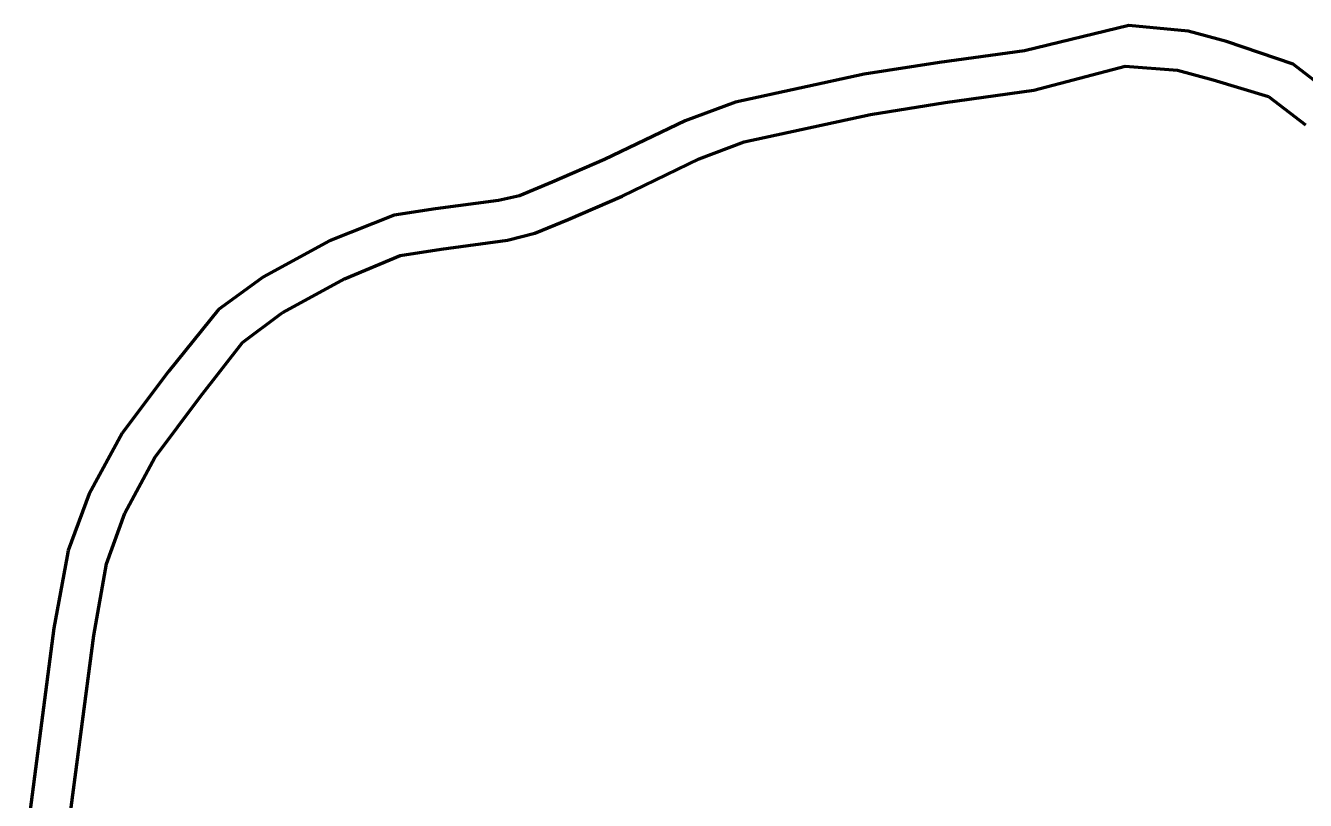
# Model space of a CAD drawing. Header units: inches. Extents: x 4096 to 6070, y 2882 to 5388.
# Drawn here: x 5029.3 to 5146.9, y 4059.3 to 4130.6 of the extents above; entities that cross this region are included whole.
import ezdxf

# ---------------------------------------------------------------- set-up
doc = ezdxf.new("R2010")
doc.units = ezdxf.units.IN
doc.header["$MEASUREMENT"] = 0
doc.linetypes.add('A_CONTINUOUS_LINE', pattern=[0])
doc.layers.add('road 2', color=1, linetype='A_CONTINUOUS_LINE', lineweight=30)

# ---------------------------------------------------------------- blocks, each defined once
blk = doc.blocks.new('road')
at = {"layer": 'road 2', "lineweight": 90}
for p, q in [((5130.7, 4130.58), (5121.09, 4128.27)), ((5136.13, 4130.07), (5130.7, 4130.58)), ((5139.67, 4129.13), (5136.13, 4130.07)), ((5145.79, 4127.02), (5139.67, 4129.13)), ((5121.09, 4128.27), (5113.29, 4127.2)), ((5113.29, 4127.2), (5106.36, 4126.11)), ((5121.96, 4124.64), (5130.35, 4126.86)), ((5130.35, 4126.86), (5135.17, 4126.47)), ((5135.17, 4126.47), (5138.45, 4125.6)), ((5149.13, 4124.46), (5145.79, 4127.02)), ((5106.36, 4126.11), (5094.56, 4123.55)), ((5138.45, 4125.6), (5143.52, 4124.06)), ((5113.8, 4123.5), (5121.96, 4124.64)), ((5143.52, 4124.06), (5146.91, 4121.46)), ((5094.56, 4123.55), (5089.93, 4121.83)), ((5106.94, 4122.42), (5113.8, 4123.5)), ((5089.93, 4121.83), (5082.52, 4118.27)), ((5095.35, 4119.9), (5106.94, 4122.42)), ((5106.94, 4122.42), (5106.94, 4122.42)), ((5091.22, 4118.33), (5095.35, 4119.9)), ((5082.52, 4118.27), (5077.69, 4116.17)), ((5084.14, 4114.91), (5091.22, 4118.33)), ((5077.69, 4116.17), (5074.69, 4114.94)), ((5074.69, 4114.94), (5072.76, 4114.5)), ((5079.17, 4112.75), (5084.14, 4114.91)), ((5066.98, 4113.72), (5063.19, 4113.14)), ((5072.76, 4114.5), (5066.98, 4113.72)), ((5063.19, 4113.14), (5057.25, 4110.78)), ((5076.11, 4111.49), (5079.17, 4112.75)), ((5073.59, 4110.86), (5076.11, 4111.49)), ((5057.25, 4110.78), (5051.18, 4107.49)), ((5063.75, 4109.45), (5067.49, 4110.02)), ((5067.49, 4110.02), (5073.59, 4110.86)), ((5058.63, 4107.31), (5063.75, 4109.45)), ((5051.18, 4107.49), (5050.98, 4107.34)), ((5050.98, 4107.34), (5047.05, 4104.48)), ((5052.96, 4104.21), (5058.63, 4107.31)), ((5047.05, 4104.48), (5042.46, 4098.78)), ((5049.24, 4101.46), (5052.78, 4104.08)), ((5052.78, 4104.08), (5052.96, 4104.21)), ((5045.37, 4096.44), (5049.24, 4101.46)), ((5042.46, 4098.78), (5038.2, 4093.1)), ((5041.19, 4090.86), (5045.37, 4096.44)), ((5045.37, 4096.44), (5045.37, 4096.44)), ((5038.2, 4093.1), (5035.17, 4087.54)), ((5038.44, 4085.75), (5041.19, 4090.86)), ((5035.17, 4087.54), (5033.24, 4082.32)), ((5036.76, 4081.09), (5038.44, 4085.75)), ((5033.14, 4081.79), (5031.91, 4075.18)), ((5033.24, 4082.32), (5033.14, 4081.79)), ((5035.58, 4074.5), (5036.75, 4081.09)), ((5031.91, 4075.18), (5029.32, 4055.36)), ((5033.02, 4054.88), (5035.58, 4074.5))]:
    blk.add_line(p, q, dxfattribs=at)

msp = doc.modelspace()

# ---------------------------------------------------------------- block references
at = {"layer": 'road 2', "color": 0, "lineweight": 90}
msp.add_blockref('road', (0, 0), dxfattribs=at)

doc.saveas('drawing.dxf')
